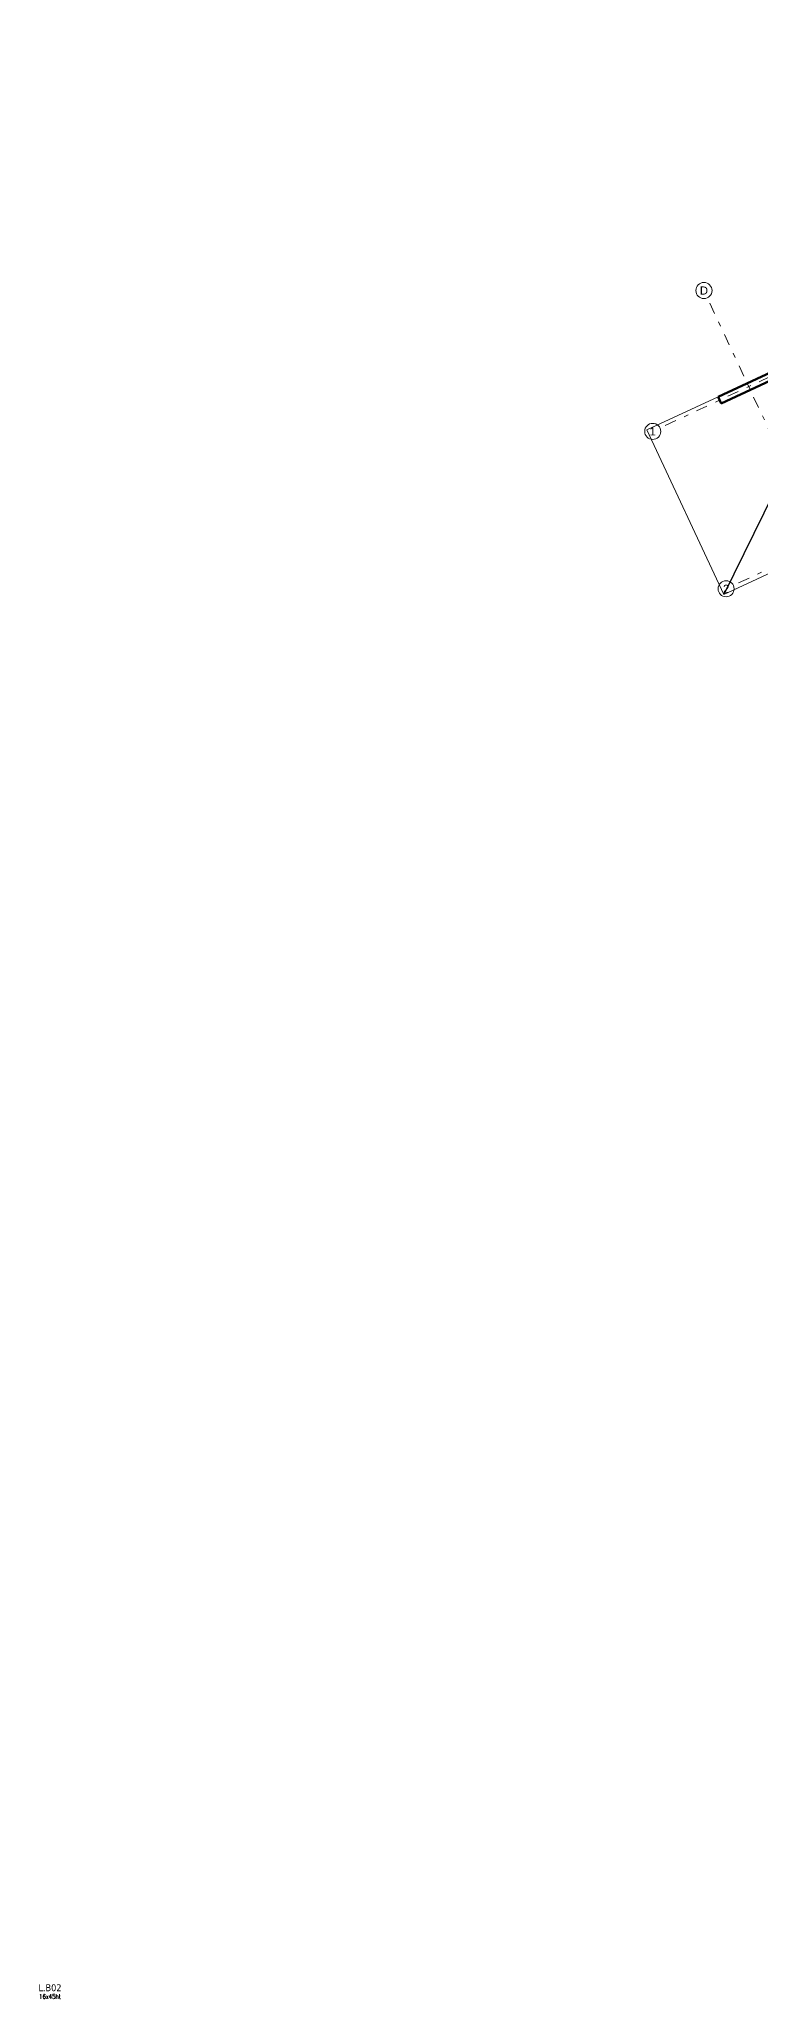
# Model space of a CAD drawing. Header units: metres. Extents: x 527.8 to 617.8, y 109.7 to 198.2.
# Drawn here: x 531.87 to 547.53, y 154.21 to 196.74 of the extents above; entities that cross this region are included whole.
import ezdxf
from ezdxf.enums import TextEntityAlignment as Align

# ---------------------------------------------------------------- set-up
doc = ezdxf.new("R2010")
doc.units = ezdxf.units.M
doc.linetypes.add('GrFeatureAxis', pattern=[0.85, 0.25, -0.2, 0.1, -0.2, 0.1])
for name, color, linetype in [('Grid', 7, 'Continuous'), ('K_ENT_M_Building_Bottom view 2 - PH RDC', 7, 'Continuous'), ('STR_TXT', 102, 'Continuous')]:
    doc.layers.add(name, color=color, linetype=linetype)
doc.layers.add('STR_DALLES', color=103, linetype='Continuous', lineweight=35)
doc.layers.add('STR_VOILES', color=6, linetype='Continuous', lineweight=70)
doc.styles.add('EPAIS', font='TAHOMA.TTF')
doc.styles.add('FIN', font='romans.shx')
doc.styles.add('GrGrid', font='ARIAL.TTF', dxfattribs={"height": 0.17})

# ---------------------------------------------------------------- blocks, each defined once
blk = doc.blocks.new('label')
at = {"layer": 'K_ENT_M_Building_Bottom view 2 - PH RDC', "color": 102, "linetype": 'Continuous', "lineweight": -3, "style": 'EPAIS'}
blk.add_attdef('NAME', text='', height=15, dxfattribs=at).set_placement((0, 0), align=Align.BOTTOM_CENTER)
at = {"layer": 'K_ENT_M_Building_Bottom view 2 - PH RDC', "color": 102, "linetype": 'Continuous', "lineweight": -3, "style": 'FIN', "width": 0.7}
for tag, p in [('KOTA', (0, -30)), ('DIM', (0, -15))]:
    blk.add_attdef(tag, text='', height=10, dxfattribs=at).set_placement(p, align=Align.BOTTOM_CENTER)

msp = doc.modelspace()

# ---------------------------------------------------------------- linework, layer by layer
at = {"layer": 'Grid', "color": 251, "linetype": 'GrFeatureAxis', "lineweight": 18}
for p, q in [((545.454, 188.357), (563.435, 196.742)), ((547.047, 184.94), (565.028, 193.325)), ((546.421, 191.015), (553.699, 175.408))]:
    msp.add_line(p, q, dxfattribs=at)
at = {"layer": 'STR_DALLES', "linetype": 'Continuous', "lineweight": 20}
for p, q in [((545.057, 188.261), (546.599, 188.979)), ((546.723, 184.69), (545.057, 188.261)), ((548.263, 185.408), (546.723, 184.69))]:
    msp.add_line(p, q, dxfattribs=at)
at = {"layer": 'STR_DALLES', "linetype": 'Continuous', "lineweight": -3}
msp.add_line((548.027, 187.341), (546.723, 184.69), dxfattribs=at)
at = {"layer": 'STR_VOILES', "linetype": 'Continuous', "lineweight": 60}
for p, q in [((546.599, 188.979), (561.661, 196.003)), ((561.565, 195.782), (546.666, 188.834)), ((546.666, 188.834), (546.599, 188.979))]:
    msp.add_line(p, q, dxfattribs=at)
at = {"layer": 'STR_VOILES', "linetype": 'Continuous', "lineweight": 18}
for centre, major_axis in [((546.294, 191.287), (0.124, 0.124)), ((545.182, 188.23), (0.123, 0.123)), ((546.775, 184.814), (0.123, 0.123))]:
    msp.add_ellipse(centre, major_axis=major_axis, ratio=1, start_param=5.497787, end_param=11.780972, dxfattribs=at)

# ---------------------------------------------------------------- block references
at = {"layer": 'STR_TXT'}
ref = msp.add_blockref('label', (532.105, 154.331), dxfattribs=dict(at, xscale=0.01000000000021828, yscale=0.01000000000021828, zscale=0.01))
ref.add_attrib('NAME', 'L.B02', dxfattribs={"height": 0.15, "style": 'EPAIS'}).set_placement((532.105, 154.331), align=Align.BOTTOM_CENTER)
ref.add_attrib('DIM', '16x45ht', dxfattribs={"height": 0.1, "style": 'FIN', "width": 0.7}).set_placement((532.105, 154.181), align=Align.BOTTOM_CENTER)

# ---------------------------------------------------------------- texts
at = {"layer": 'Grid', "color": 5, "linetype": 'Continuous', "lineweight": -3, "style": 'GrGrid'}
for s, height, p in [('D', 0.176, (546.294, 191.287)), ('1', 0.174, (545.182, 188.23)), ('2', 0.174, (546.775, 184.814))]:
    msp.add_text(s, height=height, dxfattribs=at).set_placement(p, align=Align.MIDDLE_CENTER)

doc.saveas('drawing.dxf')
